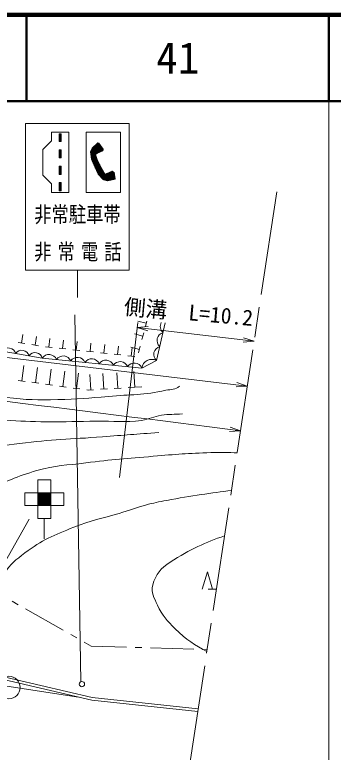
# Model space of a CAD drawing. Units: millimetres, scale not verified. Extents: x 40000 to 680000, y 20000 to 380000.
# Drawn here: x 542625 to 579500, y 294604 to 380000 of the extents above; entities that cross this region are included whole.
import ezdxf
from ezdxf.enums import TextEntityAlignment as Align

# ---------------------------------------------------------------- set-up
doc = ezdxf.new("R2010")
doc.units = ezdxf.units.MM
doc.header["$LTSCALE"] = 1000
doc.linetypes.add('CHAIN', pattern=[18.5, 12, -1.5, 3.5, -1.5])
for name, color, linetype, lineweight in [('M-BGD', 7, 'Continuous', 13), ('M-BMK', 2, 'CHAIN', 13), ('M-BMK-ROW', 30, 'Continuous', 13), ('M-STR-HTXT', 7, 'Continuous', 13), ('M-STR-STRC', 7, 'Continuous', 13), ('M-TTL', 2, 'Continuous', 140), ('M-TTL-BAND', 7, 'Continuous', 13), ('M-TTL-LINE', 7, 'Continuous', 50)]:
    doc.layers.add(name, color=color, linetype=linetype, lineweight=lineweight)
doc.layers.add('M-TTL-TXT', color=7, linetype='Continuous')
doc.styles.add('ＭＳ ゴシック', font='')
doc.styles.get('ＭＳ ゴシック').set_extended_font_data('MS Gothic')

msp = doc.modelspace()

# ---------------------------------------------------------------- linework, layer by layer
at = {"layer": 'M-BGD'}
for p, q in [((558275, 347112), (558258, 346993)), ((557849, 344284), (556883, 344539)), ((557910, 344514), (557763, 343957)), ((543405, 341987), (543559, 342975)), ((544985, 341740), (545140, 342728)), ((546570, 341519), (546679, 342513)), ((557457, 342797), (556490, 343052)), ((557559, 343184), (557355, 342410)), ((543800, 341925), (543009, 342049)), ((545381, 341678), (544590, 341801)), ((548160, 341344), (548269, 342338)), ((549751, 341170), (549860, 342164)), ((551341, 340995), (551450, 341989)), ((552932, 340821), (553041, 341815)), ((554522, 340646), (554631, 341640)), ((557151, 341637), (556947, 340863)), ((546967, 341475), (546172, 341562)), ((548558, 341301), (547763, 341388)), ((550148, 341126), (549353, 341213)), ((551739, 340952), (550943, 341039)), ((553329, 340777), (552534, 340864)), ((557049, 341250), (556082, 341505)), ((556112, 340472), (556222, 341466)), ((554920, 340603), (554124, 340690)), ((556510, 340428), (555715, 340515)), ((543430, 337606), (543678, 339389)), ((545014, 337386), (545262, 339169)), ((546599, 337165), (546847, 338948)), ((548184, 336945), (548432, 338728)), ((549769, 336725), (550017, 338507)), ((551439, 336556), (551324, 338353)), ((552952, 336653), (552837, 338449)), ((554549, 336755), (554434, 338552)), ((556545, 336883), (556429, 338680)), ((543826, 337551), (543034, 337661)), ((545411, 337331), (544618, 337441)), ((546995, 337110), (546203, 337221)), ((548580, 336890), (547788, 337000)), ((550165, 336669), (549372, 336780)), ((551124, 336536), (550957, 336559)), ((551754, 336576), (551124, 336536)), ((553351, 336679), (552553, 336628)), ((554948, 336781), (554149, 336730)), ((557343, 336934), (555746, 336832)), ((564328, 313500), (564928, 315500)), ((564928, 315500), (565528, 313500)), ((565028, 313500), (566028, 313500)), ((532119, 303700), (550021, 300985))]:
    msp.add_line(p, q, dxfattribs=at)
for points in [[(560058, 344320), (559037, 339961), (557338, 339092), (545816, 340239), (533445, 342397)], [(563860, 299634), (551584, 300928), (533717, 305106), (529243, 312806), (523756, 313085)], [(563814, 299337), (551534, 300631), (533522, 304843), (529065, 312515), (523950, 312774)]]:
    msp.add_lwpolyline(points, dxfattribs=at)
for centre, radius, start, end in [((560410, 343900), 938, 150.52587, 228.96329), ((560032, 342285), 938, 104.67055, 228.96329), ((541887, 340553), 866, 15.10132, 145.10404), ((543433, 340283), 866, 15.10132, 145.10404), ((544979, 340013), 866, 15.10132, 145.10404), ((559653, 340669), 938, 104.67055, 228.96329), ((546596, 339725), 934, 22.00621, 146.62187), ((548242, 339561), 934, 22.00621, 146.62187), ((549888, 339397), 934, 22.00621, 146.62187), ((551534, 339233), 934, 22.00621, 146.62187), ((553180, 339069), 934, 22.00621, 146.62187), ((558489, 338938), 1161, 61.79824, 172.4014), ((554826, 338905), 934, 22.00621, 146.62187), ((556472, 338742), 934, 22.00621, 146.62187)]:
    msp.add_arc(centre, radius, start, end, dxfattribs=at)
for points, knots in [([(528195, 335784), (528219, 335804), (528243, 335824), (528267, 335844), (529376, 336766), (530011, 337437), (531412, 337776), (533077, 338179), (534085, 337581), (535766, 337255), (538112, 336800), (539315, 336027), (541681, 335693), (543970, 335370), (545282, 335413), (547594, 335440), (549890, 335467), (551174, 335602), (553462, 335809), (556063, 336043), (557571, 335909), (560112, 336515), (560738, 336664), (561263, 336524), (561685, 337011)], [0, 0, 0, 0, 1, 1, 1, 2, 2, 2, 3, 3, 3, 4, 4, 4, 5, 5, 5, 6, 6, 6, 7, 7, 7, 8, 8, 8, 8]), ([(562033, 333795), (561085, 333700), (560541, 333776), (559598, 333631), (558684, 333492), (558223, 333158), (557306, 333036), (555294, 332767), (554139, 332981), (552108, 332950), (549854, 332916), (548591, 332843), (546337, 332868), (544418, 332888), (543343, 332943), (541427, 333067), (539182, 333213), (537948, 333713), (535698, 333672), (534737, 333655), (534164, 333719), (533251, 333419), (531792, 332939), (530995, 332520), (529763, 331604), (528265, 330489), (527685, 329514), (526723, 327914), (525507, 325891), (524996, 324643), (524218, 322415), (523866, 321408), (523764, 320811), (523572, 319762), (523437, 319021), (523361, 318601), (523332, 317848), (523257, 315907), (523802, 315056), (524605, 313042)], [0, 0, 0, 0, 1, 1, 1, 2, 2, 2, 3, 3, 3, 4, 4, 4, 5, 5, 5, 6, 6, 6, 7, 7, 7, 8, 8, 8, 9, 9, 9, 10, 10, 10, 11, 11, 11, 12, 12, 12, 13, 13, 13, 13]), ([(559291, 331621), (556741, 331445), (555314, 331331), (552767, 331131), (549025, 330838), (546913, 330832), (543189, 330363), (541393, 330136), (540385, 330005), (538609, 329653), (535929, 329121), (534123, 329547), (531779, 328143), (530347, 327286), (529548, 326649), (528629, 325256), (527284, 323218), (526773, 321892), (526055, 319557), (525498, 317743), (525394, 316644), (525379, 314746), (525373, 314064), (525361, 313806), (525426, 313000)], [0, 0, 0, 0, 1, 1, 1, 2, 2, 2, 3, 3, 3, 4, 4, 4, 5, 5, 5, 6, 6, 6, 7, 7, 7, 8, 8, 8, 8]), ([(568370, 329281), (567423, 329314), (566419, 329324), (565323, 329297), (562717, 329231), (561260, 329097), (558662, 328875), (555607, 328615), (553890, 328506), (550849, 328113), (548629, 327826), (547338, 327847), (545188, 327227), (542839, 326550), (541595, 325933), (539366, 324929), (537402, 324044), (536187, 323687), (534479, 322376), (533418, 321563), (533104, 320805), (532305, 319733), (531723, 318952), (531331, 318536), (530956, 317638), (530627, 316852), (530594, 316356), (530428, 315520), (530106, 313903), (530153, 313265), (530111, 311311)], [0, 0, 0, 0, 1, 1, 1, 2, 2, 2, 3, 3, 3, 4, 4, 4, 5, 5, 5, 6, 6, 6, 7, 7, 7, 8, 8, 8, 9, 9, 9, 10, 10, 10, 10]), ([(567705, 324911), (565440, 324640), (563086, 324302), (560242, 323766), (559272, 323583), (558725, 323485), (557773, 323223), (556572, 322893), (555923, 322630), (554733, 322263), (552681, 321630), (551456, 321488), (549470, 320668), (547154, 319714), (545781, 319209), (543797, 317681), (542751, 316876), (542104, 316418), (541395, 315306), (540351, 313668), (540302, 312471), (539401, 310750), (538538, 309101), (538016, 308188), (536933, 306675), (536369, 305888), (536170, 305609), (535430, 304705)], [0, 0, 0, 0, 1, 1, 1, 2, 2, 2, 3, 3, 3, 4, 4, 4, 5, 5, 5, 6, 6, 6, 7, 7, 7, 8, 8, 8, 9, 9, 9, 9]), ([(566907, 319665), (564752, 318902), (562954, 318123), (560618, 316599), (559536, 315894), (558946, 315223), (558600, 313978), (558348, 313072), (558764, 312492), (559154, 311636), (559706, 310422), (560259, 309848), (561202, 308905), (562477, 307630), (563520, 307018), (564868, 306265)], [0, 0, 0, 0, 1, 1, 1, 2, 2, 2, 3, 3, 3, 4, 4, 4, 5, 5, 5, 5])]:
    msp.add_open_spline(points, degree=3, knots=knots, dxfattribs=at)
at = {"layer": 'M-BMK'}
msp.add_line((572965, 359478), (562141, 288340), dxfattribs=at)
msp.add_arc((270806, -1626462), 1936839, 81.34886, 83.80823, dxfattribs=at)
at = {"layer": 'M-BMK-ROW'}
for p, q in [((542320, 312082), (543017, 311688)), ((543887, 311196), (548239, 308733)), ((549109, 308241), (549805, 307847)), ((550675, 307354), (551476, 306902)), ((551476, 306902), (555554, 306775)), ((556554, 306744), (557353, 306719)), ((558353, 306688), (563351, 306534)), ((564350, 306501), (564900, 306473))]:
    msp.add_line(p, q, dxfattribs=at)
at = {"layer": 'M-STR-HTXT'}
for p, q in [((455653, 350586), (569546, 337006)), ((554741, 326406), (556884, 344378)), ((556815, 343797), (558085, 343897)), ((556815, 343797), (570334, 342185)), ((556815, 343797), (558026, 343401)), ((570334, 342185), (569122, 342581)), ((570334, 342185), (569063, 342085)), ((569546, 337006), (568334, 337402)), ((569546, 337006), (568275, 336905)), ((568758, 331826), (567549, 332232)), ((568758, 331826), (567486, 331736))]:
    msp.add_line(p, q, dxfattribs=at)
msp.add_arc((-911463, -11327660), 11753071, 82.76477, 83.33058, dxfattribs=at)
at = {"layer": 'M-STR-STRC'}
for p, q in [((543884, 367415), (555884, 367415)), ((543884, 350415), (543884, 367415)), ((555884, 367415), (555884, 350415)), ((546884, 366415), (548884, 366415)), ((546884, 365415), (546884, 366415)), ((548884, 366415), (548884, 359415)), ((550884, 366415), (554884, 366415)), ((550884, 359415), (550884, 366415)), ((554884, 366415), (554884, 359415)), ((547784, 366215), (547784, 365315)), ((547784, 366215), (547984, 366215)), ((547784, 366186), (547813, 366215)), ((547784, 366044), (547955, 366215)), ((547984, 365957), (547784, 366157)), ((547784, 365903), (547984, 366103)), ((547984, 365815), (547784, 366015)), ((547784, 365761), (547984, 365961)), ((547984, 365674), (547784, 365874)), ((547784, 365620), (547984, 365820)), ((547984, 365532), (547784, 365732)), ((547784, 365478), (547984, 365678)), ((547984, 365391), (547784, 365591)), ((547784, 365337), (547984, 365537)), ((547984, 366098), (547866, 366215)), ((547984, 366215), (547984, 365315)), ((545884, 364415), (546884, 365415)), ((547918, 365315), (547784, 365450)), ((547984, 365315), (547784, 365315)), ((547903, 365315), (547984, 365396)), ((551410, 364061), (552408, 365059)), ((551426, 363935), (552468, 364978)), ((551441, 363810), (552528, 364896)), ((551457, 363684), (552588, 364815)), ((551467, 364260), (552348, 365140)), ((551473, 363558), (552648, 364734)), ((551488, 363432), (552709, 364653)), ((551591, 364525), (552084, 365018)), ((551605, 364555), (552238, 365166)), ((552324, 364032), (551704, 364651)), ((552420, 364077), (551776, 364721)), ((552517, 364121), (551848, 364790)), ((552614, 364166), (551920, 364860)), ((552711, 364211), (551992, 364929)), ((552807, 364255), (552064, 364999)), ((552845, 364359), (552136, 365068)), ((552753, 364592), (552208, 365138)), ((552238, 365166), (552347, 365140)), ((552350, 365137), (552346, 365141)), ((552347, 365140), (552867, 364439)), ((545884, 361415), (545884, 364415)), ((547984, 364365), (547784, 364365)), ((547784, 364365), (547784, 363415)), ((547784, 364349), (547800, 364365)), ((547784, 364207), (547942, 364365)), ((547784, 364066), (547984, 364266)), ((547984, 364045), (547784, 364245)), ((547784, 363924), (547984, 364124)), ((547984, 363903), (547784, 364103)), ((547784, 363783), (547984, 363983)), ((547984, 363762), (547784, 363962)), ((547784, 363642), (547984, 363842)), ((547984, 363621), (547784, 363821)), ((547984, 364186), (547804, 364365)), ((547984, 364328), (547946, 364365)), ((547984, 364365), (547984, 363415)), ((551402, 364121), (551605, 364555)), ((551508, 363271), (551402, 364121)), ((552096, 363411), (551405, 364102)), ((552178, 363187), (551425, 363941)), ((552028, 363621), (551442, 364206)), ((551959, 363831), (551487, 364303)), ((552045, 363887), (551532, 364399)), ((552135, 363937), (551577, 364496)), ((552227, 363987), (551632, 364582)), ((551957, 363837), (552212, 363981)), ((552152, 363240), (551957, 363837)), ((552134, 363937), (552769, 364571)), ((552819, 364261), (552212, 363981)), ((552411, 364073), (552829, 364490)), ((552674, 364194), (552848, 364367)), ((552867, 364439), (552819, 364261)), ((547784, 363500), (547984, 363700)), ((547984, 363479), (547784, 363679)), ((547906, 363415), (547784, 363538)), ((547984, 363415), (547784, 363415)), ((547840, 363415), (547984, 363559)), ((547982, 363415), (547984, 363417)), ((552318, 362906), (551445, 363779)), ((552457, 362626), (551465, 363618)), ((552597, 362345), (551485, 363456)), ((551504, 363307), (551976, 363779)), ((552782, 362018), (551505, 363295)), ((551894, 362404), (551508, 363271)), ((551540, 363201), (552011, 363672)), ((551583, 363103), (552046, 363566)), ((552977, 361682), (551605, 363053)), ((551627, 363005), (552081, 363459)), ((551670, 362907), (552115, 363352)), ((551714, 362809), (552150, 363246)), ((551757, 362711), (552197, 363151)), ((551801, 362614), (552243, 363056)), ((551844, 362516), (552290, 362962)), ((552152, 363240), (552619, 362299)), ((547984, 362465), (547784, 362465)), ((547784, 362465), (547784, 361515)), ((547784, 362351), (547898, 362465)), ((547984, 362249), (547784, 362449)), ((547784, 362210), (547984, 362410)), ((547984, 362108), (547784, 362308)), ((547784, 362068), (547984, 362268)), ((547984, 361966), (547784, 362166)), ((547784, 361927), (547984, 362127)), ((547984, 362391), (547909, 362465)), ((547984, 362465), (547984, 361515)), ((553672, 360845), (551719, 362799)), ((553553, 360823), (551832, 362544)), ((551888, 362418), (552337, 362867)), ((551894, 362404), (552301, 361545)), ((551933, 362322), (552384, 362773)), ((553434, 360800), (551952, 362283)), ((551979, 362226), (552431, 362678)), ((552024, 362130), (552478, 362584)), ((552070, 362034), (552525, 362489)), ((552115, 361938), (552572, 362395)), ((552161, 361842), (552619, 362300)), ((552206, 361746), (552671, 362211)), ((552251, 361650), (552722, 362121)), ((552619, 362299), (553083, 361499)), ((546884, 360415), (545884, 361415)), ((547984, 361825), (547784, 362025)), ((547784, 361785), (547984, 361985)), ((547984, 361684), (547784, 361884)), ((547784, 361644), (547984, 361844)), ((547984, 361542), (547784, 361742)), ((547869, 361515), (547784, 361601)), ((547984, 361515), (547784, 361515)), ((547796, 361515), (547984, 361702)), ((547938, 361515), (547984, 361561)), ((553300, 360793), (552079, 362014)), ((553104, 360848), (552206, 361745)), ((552297, 361554), (552774, 362031)), ((552301, 361545), (552876, 360912)), ((552362, 361478), (552826, 361942)), ((552430, 361404), (552878, 361852)), ((552497, 361330), (552930, 361763)), ((552564, 361256), (552982, 361673)), ((552631, 361181), (553034, 361584)), ((552699, 361107), (553100, 361508)), ((552766, 361033), (553394, 361661)), ((552833, 360959), (553655, 361780)), ((552916, 360900), (553909, 361893)), ((553027, 360869), (553997, 361840)), ((553083, 361499), (553298, 361617)), ((553791, 360867), (553132, 361526)), ((553137, 360839), (554085, 361786)), ((553910, 360889), (553224, 361576)), ((553247, 360808), (554149, 361709)), ((553906, 361895), (553298, 361617)), ((554030, 360912), (553316, 361626)), ((553369, 360788), (554168, 361587)), ((554149, 360934), (553413, 361670)), ((554263, 360961), (553510, 361714)), ((553543, 360821), (554187, 361465)), ((554240, 361125), (553607, 361759)), ((554214, 361293), (553704, 361803)), ((553718, 360853), (554206, 361342)), ((554188, 361461), (553801, 361847)), ((554162, 361628), (553898, 361892)), ((554143, 361751), (553906, 361895)), ((554266, 360964), (554143, 361751)), ((546884, 359415), (546884, 360415)), ((547984, 360565), (547784, 360565)), ((547784, 360565), (547784, 359615)), ((547784, 360474), (547875, 360565)), ((547784, 360333), (547984, 360533)), ((547984, 360328), (547784, 360528)), ((547784, 360191), (547984, 360391)), ((547984, 360187), (547784, 360387)), ((547984, 360470), (547888, 360565)), ((547984, 360565), (547984, 359615)), ((552907, 360903), (552660, 361150)), ((552876, 360912), (553338, 360782)), ((553338, 360782), (554255, 360954)), ((553892, 360886), (554226, 361220)), ((554066, 360919), (554245, 361098)), ((554240, 360951), (554264, 360975)), ((554255, 360954), (554266, 360964)), ((547784, 360050), (547984, 360250)), ((547984, 360045), (547784, 360245)), ((547784, 359909), (547984, 360109)), ((547984, 359904), (547784, 360104)), ((547784, 359767), (547984, 359967)), ((547984, 359763), (547784, 359963)), ((547784, 359626), (547984, 359826)), ((547984, 359621), (547784, 359821)), ((547848, 359615), (547784, 359680)), ((547984, 359615), (547784, 359615)), ((547915, 359615), (547984, 359684)), ((548884, 359415), (546884, 359415)), ((554884, 359415), (550884, 359415)), ((543884, 350415), (555884, 350415)), ((549884, 350415), (549884, 347273)), ((549585, 345247), (550270, 302768)), ((545290, 326159), (546790, 326159)), ((545290, 324659), (545290, 326159)), ((546790, 326159), (546790, 324659)), ((543790, 323159), (543790, 324659)), ((543790, 324659), (545290, 324659)), ((545290, 324659), (546790, 324659)), ((545290, 323159), (545290, 324659)), ((545290, 324591), (545357, 324659)), ((545290, 324450), (545499, 324659)), ((545290, 324308), (545640, 324659)), ((545290, 324167), (545781, 324659)), ((545290, 324025), (545923, 324659)), ((545290, 323884), (546064, 324659)), ((545290, 323743), (546206, 324659)), ((545290, 323601), (546347, 324659)), ((545290, 323460), (546489, 324659)), ((545290, 323318), (546630, 324659)), ((545290, 323177), (546771, 324659)), ((546651, 323159), (545290, 324520)), ((546790, 323161), (545292, 324659)), ((545413, 323159), (546790, 324536)), ((546790, 323303), (545434, 324659)), ((546790, 323444), (545575, 324659)), ((546790, 323586), (545716, 324659)), ((546790, 323727), (545858, 324659)), ((546790, 323869), (545999, 324659)), ((546790, 324010), (546141, 324659)), ((546790, 324151), (546282, 324659)), ((546790, 324293), (546424, 324659)), ((546790, 324434), (546565, 324659)), ((546790, 324576), (546706, 324659)), ((546790, 324659), (548290, 324659)), ((546790, 324659), (546790, 323159)), ((548290, 324659), (548290, 323159)), ((546509, 323159), (545290, 324379)), ((546368, 323159), (545290, 324237)), ((546226, 323159), (545290, 324096)), ((546085, 323159), (545290, 323954)), ((545944, 323159), (545290, 323813)), ((545802, 323159), (545290, 323671)), ((545554, 323159), (546790, 324394)), ((545696, 323159), (546790, 324253)), ((545837, 323159), (546790, 324111)), ((545979, 323159), (546790, 323970)), ((546120, 323159), (546790, 323828)), ((546261, 323159), (546790, 323687)), ((545290, 323159), (543790, 323159)), ((545661, 323159), (545290, 323530)), ((545519, 323159), (545290, 323389)), ((545378, 323159), (545290, 323247)), ((545290, 321659), (545290, 323159)), ((546790, 323159), (545290, 323159)), ((546403, 323159), (546790, 323546)), ((546544, 323159), (546790, 323404)), ((546686, 323159), (546790, 323263)), ((548290, 323159), (546790, 323159)), ((546790, 323159), (546790, 321659)), ((534021, 303411), (544290, 321591)), ((546790, 321659), (545290, 321659)), ((546046, 321659), (546046, 319309))]:
    msp.add_line(p, q, dxfattribs=at)
for centre, radius in [((541936, 302105), 1300), ((550402, 302493), 305)]:
    msp.add_circle(centre, radius, dxfattribs=at)
at = {"layer": 'M-TTL'}
msp.add_line((680000, 380000), (40000, 380000), dxfattribs=at)
at = {"layer": 'M-TTL-BAND'}
msp.add_line((579000, 20000), (579000, 370000), dxfattribs=at)
at = {"layer": 'M-TTL-LINE'}
for p, q in [((543997, 380000), (543997, 370000)), ((579000, 380000), (579000, 370000)), ((40000, 370000), (680000, 370000))]:
    msp.add_line(p, q, dxfattribs=at)

# ---------------------------------------------------------------- texts
at = {"layer": 'M-STR-HTXT', "style": 'ＭＳ ゴシック'}
msp.add_text('側溝\u3000L=10.2', height=1833, rotation=354.837, dxfattribs=at).set_placement((562617, 344089), align=Align.BOTTOM_CENTER)
at = {"layer": 'M-STR-STRC', "style": 'ＭＳ ゴシック', "width": 0.8}
msp.add_text('非常駐車帯', height=1833, dxfattribs=at).set_placement((544884, 355415), align=Align.BOTTOM_LEFT)
at = {"layer": 'M-STR-STRC', "insert": (544884, 351415), "char_height": 1833, "attachment_point": 7, "style": 'ＭＳ ゴシック'}
msp.add_mtext('\\T1.35;\\W0.8;非常電話', dxfattribs=at)
at = {"layer": 'M-TTL-TXT', "style": 'ＭＳ ゴシック'}
msp.add_text('41', height=3666, dxfattribs=at).set_placement((561497, 375000), align=Align.MIDDLE_CENTER)

doc.saveas('drawing.dxf')
